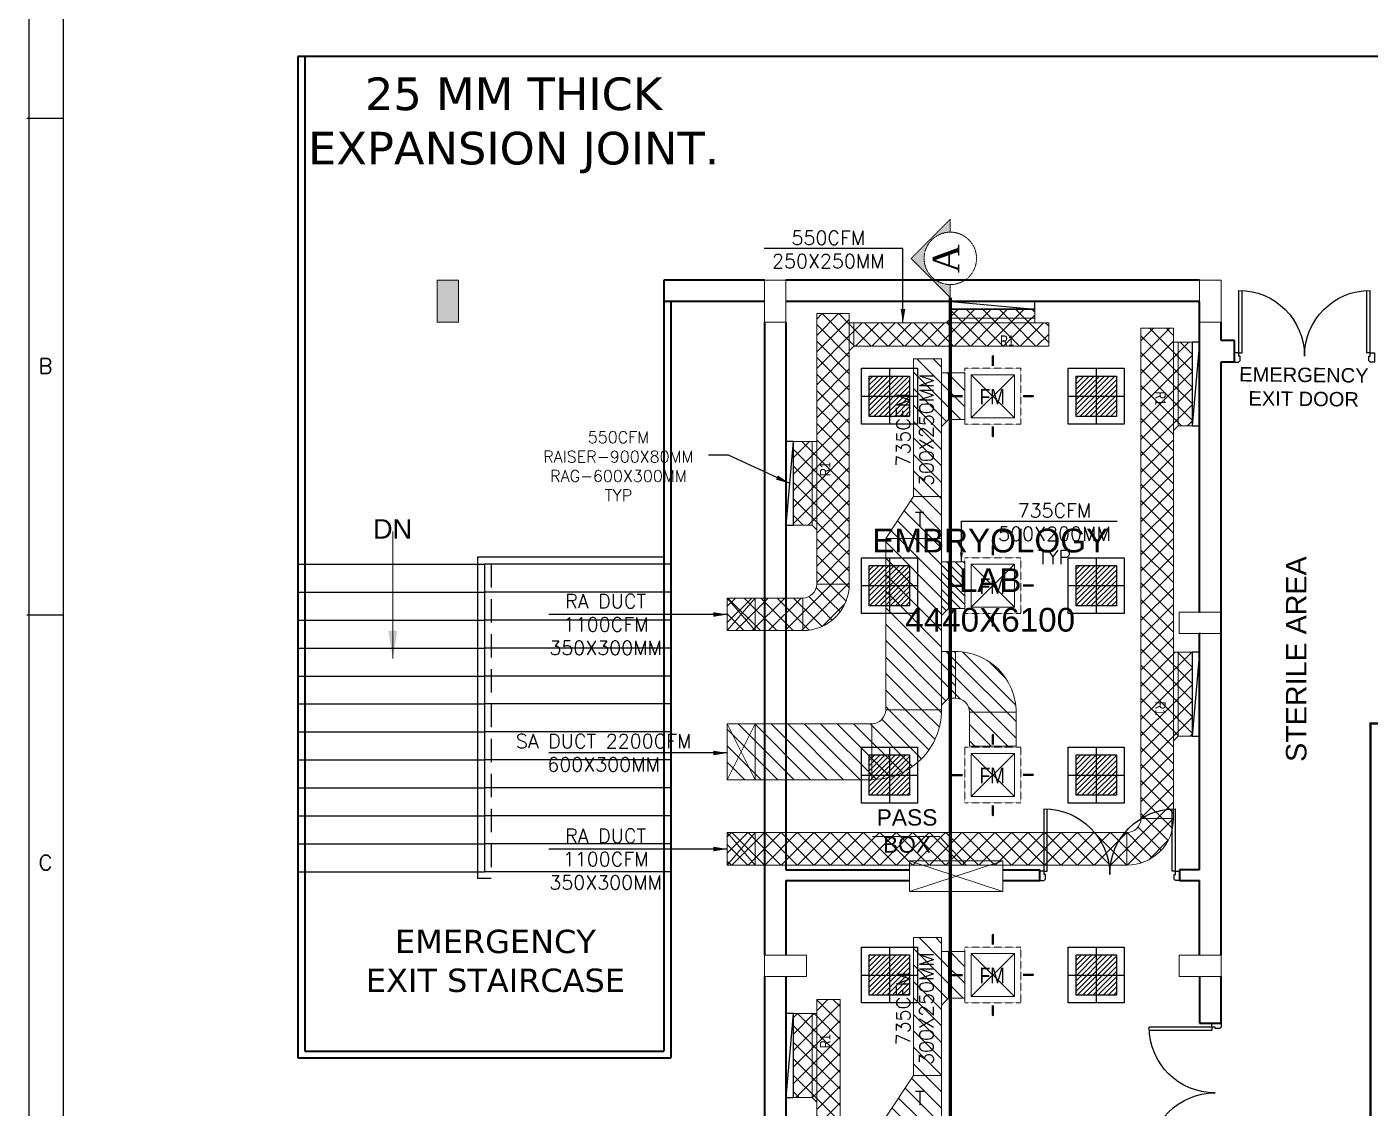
# Model space of a CAD drawing. Extents: x 2982526 to 3135339, y -1389320 to -1338265.
# Drawn here: x 2982526 to 2996943, y -1362638 to -1351031 of the extents above; entities that cross this region are included whole.
import ezdxf
from ezdxf.enums import TextEntityAlignment as Align

# ---------------------------------------------------------------- set-up
doc = ezdxf.new("R2010")
doc.units = 0
doc.header["$MEASUREMENT"] = 0
doc.linetypes.add('1', pattern=[0, 0, 0])
doc.linetypes.add('DASHED', pattern=[0.75, 0.5, -0.25])
doc.layers.get('0').update_dxf_attribs({"color": 6, "linetype": '1'})
for name, color, linetype, lineweight in [('Column', 162, 'Continuous', 13), ('MEP_HVAC_RA_DUCT', 1, 'Continuous', 9), ('MEP_HVAC_RA_RAISERS', 3, 'Continuous', 0), ('MEP_HVAC_VRF_COPPER_PIPE', 6, 'Continuous', 9), ('Supply Diffusers', 3, 'Continuous', 0), ('WALL', 7, '1', 35), ('WIN', 151, 'Continuous', 9)]:
    doc.layers.add(name, color=color, linetype=linetype, lineweight=lineweight)
for name, color, linetype in [('DOOR', 40, 'Continuous'), ('HS', 251, '1'), ('HVAC-TEXT', 4, 'Continuous'), ('HVAC_SECTION VIEW', 4, 'Continuous'), ('MEP_HVAC_SUPPLY_AIR_DUCT', 3, 'Continuous'), ('MEP_HVAC_SUPPLY_DIFFUSER', 5, 'Continuous'), ('MEP_HVAC_TEXT', 7, 'Continuous'), ('stairscas', 7, 'Continuous'), ('TEXT', 5, '1'), ('TITLE', 7, 'Continuous')]:
    doc.layers.add(name, color=color, linetype=linetype)
doc.layers.add('ELE-42W EMERGENCY DOWN LIGHT', color=7, linetype='Continuous', true_color=0x608ec6)
doc.styles.add('ARI', font='arial.ttf')
doc.styles.add('ARIAL', font='arial.ttf')
doc.styles.add('ARIEL', font='sanss___.ttf', dxfattribs={"width": 0.75})
doc.styles.add('MSK', font='g13f12w.shx')
doc.styles.add('ROMAN', font='arial.ttf', dxfattribs={"width": 0.8})
doc.styles.add('ROMANS', font='romans.shx')
doc.styles.add('TOOT-TEXT-2', font='romantic.ttf', dxfattribs={"height": 200})
doc.styles.add('VERDANA', font='verdana.ttf')
doc.dimstyles.new('MM', dxfattribs={"dimscale": 0, "dimtxt": 230, "dimasz": 60, "dimexe": 100, "dimexo": 0.0625, "dimgap": 25, "dimtad": 0, "dimdec": 0, "dimzin": 0, "dimdsep": 46, "dimtxsty": 'ROMANS', "dimblk": 'OBLIQUE', "dimcen": 0.09, "dimdle": 100, "dimclrd": 5, "dimclre": 5, "dimclrt": 6, "dimadec": 0, "dimazin": 0, "dimtfac": 1, "dimtdec": 0, "dimtofl": 0, "dimtmove": 1, "dimatfit": 3, "dimfxl": 1, "dimfrac": 2, "dimtolj": 1, "dimtzin": 0, "dimarcsym": 0})
doc.dimstyles.new('TEXT', dxfattribs={"dimscale": 0, "dimtxt": 500, "dimasz": 100, "dimexe": 75, "dimexo": 100, "dimgap": 50, "dimtad": 0, "dimdec": 0, "dimzin": 0, "dimdsep": 46, "dimtxsty": 'ARIAL', "dimblk": 'OBLIQUE', "dimcen": 0.09, "dimdle": 100, "dimclrd": 256, "dimclre": 256, "dimclrt": 6, "dimadec": 0, "dimazin": 0, "dimtfac": 1, "dimtdec": 0, "dimtofl": 0, "dimtmove": 2, "dimatfit": 3, "dimfxl": 1, "dimfrac": 2, "dimtolj": 1, "dimtzin": 0, "dimarcsym": 0})

# ---------------------------------------------------------------- blocks, each defined once
blk = doc.blocks.new('A$C1BA14061')
at = {"layer": 'TITLE', "color": 7}
blk.add_line((0, -140464), (0, 0), dxfattribs=at)
at = {"layer": 'TITLE'}
blk.add_line((1204, -139174), (1204, -1290), dxfattribs=at)
at = {"layer": 'TITLE', "color": 0}
for p, q in [((-86, -17558), (1204, -17558)), ((-86, -35116), (1204, -35116))]:
    blk.add_line(p, q, dxfattribs=at)
at = {"layer": 'TITLE', "color": 0, "style": 'ROMANS', "width": 1}
for s, p in [('B', (573, -26323)), ('C', (573, -43881))]:
    blk.add_text(s, height=535, dxfattribs=at).set_placement(p, align=Align.MIDDLE)
blk = doc.blocks.new('ddoor')
at = {"layer": 'DOOR', "lineweight": 25}
for p, q in [((50, 0), (-50, 0)), ((-50, 0), (-50, -45)), ((50, -45), (50, 0)), ((-50, -45), (-47, -45)), ((-35, -60), (-35, -57)), ((-35, -60), (15, -60)), ((15, -60), (15, -45)), ((15, -45), (50, -45)), ((50, -45), (720, -45)), ((50, -45), (50, -80)), ((50, -80), (720, -80)), ((-35, -1440), (-35, -1442)), ((-35, -1440), (15, -1440)), ((15, -1440), (15, -1455)), ((50, -1420), (720, -1420)), ((50, -1455), (50, -1420)), ((-50, -1500), (-50, -1455)), ((-50, -1455), (-47, -1455)), ((50, -1500), (-50, -1500)), ((50, -1500), (-50, -1500)), ((15, -1455), (50, -1455)), ((50, -1455), (720, -1455)), ((50, -1455), (50, -1500))]:
    blk.add_line(p, q, dxfattribs=at)
for centre, start, end in [((-35, -45), 180, 270), ((-35, -1455), 90, 180)]:
    blk.add_arc(centre, 12.5, start, end, dxfattribs=at)
at = {"layer": 'DOOR', "color": 146, "lineweight": 25, "true_color": 0x105689}
for centre, start, end in [((15, -45), 270, 0), ((15, -1455), 0, 90)]:
    blk.add_arc(centre, 705, start, end, dxfattribs=at)
blk = doc.blocks.new('_Oblique')
at = {"color": 0, "linetype": 'ByBlock', "lineweight": -2}
blk.add_line((-0.5, -0.5), (0.5, 0.5), dxfattribs=at)
blk = doc.blocks.new('54W EME')
at = {"layer": 'ELE-42W EMERGENCY DOWN LIGHT'}
h = blk.add_hatch(dxfattribs=at)
h.set_pattern_fill('ANSI31', color=8, scale=312.5, style=0)
h.paths.add_polyline_path([(-216, -216), (-216, 216), (216, 216), (216, -216)])
for p, q in [((0, 300), (0, -300)), ((-300, 0), (300, 0))]:
    blk.add_line(p, q, dxfattribs=at)
for points in [[(-300, -300), (-300, 300), (300, 300), (300, -300)], [(-216, -216), (-216, 216), (216, 216), (216, -216)]]:
    blk.add_lwpolyline(points, close=True, dxfattribs=at)
blk = doc.blocks.new('FM3')
at = {"layer": 'Supply Diffusers'}
for p, q in [((235, -235), (-235, 235)), ((-235, -235), (235, 235))]:
    blk.add_line(p, q, dxfattribs=at)
at = {"layer": 'Supply Diffusers', "color": 7}
for points in [[(1, 451, 0, 150, 0), (1, 391, 25, 25, 0), (1, 330, 25, 25, 0)], [(-451, -1, 0, 150, 0), (-391, -1, 25, 25, 0), (-330, -1, 25, 25, 0)], [(451, 1, 0, 150, 0), (390, 1, 25, 25, 0), (330, 1, 25, 25, 0)], [(1, -451, 0, 150, 0), (1, -390, 25, 25, 0), (1, -330, 25, 25, 0)]]:
    blk.add_lwpolyline(points, format="xyseb", dxfattribs=at)
at = {"layer": 'Supply Diffusers', "linetype": 'DASHED', "ltscale": 5}
blk.add_lwpolyline([(-305, -305), (305, -305), (305, 305), (-305, 305)], close=True, dxfattribs=at)
at = {"layer": 'Supply Diffusers'}
blk.add_lwpolyline([(-235, -235), (235, -235), (235, 235), (-235, 235)], close=True, dxfattribs=at)
at = {"layer": 'Supply Diffusers', "style": 'ROMAN', "width": 0.8}
blk.add_text('FM', height=170, dxfattribs=at).set_placement((-144, -90))
blk = doc.blocks.new('SA DIFFUSER 600X600MM')
at = {"layer": 'Supply Diffusers', "color": 1, "xscale": 0.9836065573758823, "yscale": 0.9836065573758823, "zscale": 0.9836065573758823}
blk.add_blockref('FM3', (1302830, -127949, 14385), dxfattribs=at)
blk = doc.blocks.new('RA_RAISER')
at = {"layer": 'MEP_HVAC_RA_RAISERS', "lineweight": 25}
blk.add_line((3561966, -606673), (3562866, -606753), dxfattribs=at)
blk.add_lwpolyline([(3562866, -606673), (3561966, -606673), (3561966, -606753), (3562866, -606753)], close=True, dxfattribs=at)
blk.add_lwpolyline([(3562416, -606784, 0, 66.4, 0), (3562416, -606862, 0, 0, 0), (3562416, -606988, 0, 0, 0), (3562516, -606988, 0, 0, 0), (3562241, -607053, 0, 0, 0), (3562393, -607053, 0, 0, 0), (3562393, -607148, 0, 0, 0)], format="xyseb", dxfattribs=at)
at = {"layer": 'MEP_HVAC_RA_RAISERS', "lineweight": 25, "insert": (3562494, -607037), "char_height": 112.5, "width": 174.15, "attachment_point": 1, "style": 'ARIEL'}
blk.add_mtext('R1', dxfattribs=at)
blk = doc.blocks.new('SECTION VIEW')
at = {"layer": 'HVAC_SECTION VIEW', "linetype": 'ByBlock', "lineweight": 0}
h = blk.add_hatch(color=7, dxfattribs=at)
h.dxf.hatch_style = 1
h.paths.add_polyline_path([(837241, 275842, -1), (838041, 275842), (838241, 275842), (837641, 276442), (837041, 275842), (837241, 275842, -1)])
at = {"layer": 'HVAC_SECTION VIEW', "color": 7, "linetype": 'ByBlock', "lineweight": 0}
blk.add_lwpolyline([(837241, 275842), (837041, 275842), (837641, 276442), (838241, 275842), (838041, 275842)], dxfattribs=at)
blk.add_circle((837641, 275842), 400, dxfattribs=at)
blk = doc.blocks.new('Q5YYYU')
at = {"layer": 'HS', "lineweight": 0}
blk.add_hatch(color=251, dxfattribs=at).paths.add_polyline_path([(-3515.1682, 21620), (-3515.1682, 21170), (-3285.1682, 21170), (-3285.1682, 21620)])
at = {"layer": 'Column'}
for points in [[(-3515.1682, 21620), (-3285.1682, 21620), (-3285.1682, 21170), (-3515.1682, 21170)], [(0, 21170), (230, 21170), (230, 21620), (0, 21620)], [(4669.9159, 21170), (4899.9159, 21170), (4899.9159, 21620), (4669.9159, 21620)], [(4899.9159, 18055), (4899.9159, 17825), (4449.9159, 17825), (4449.9159, 18055)], [(450, 14375), (450, 14145), (0, 14145), (0, 14375)], [(4899.9159, 14375), (4899.9159, 14145), (4449.9159, 14145), (4449.9159, 14375)]]:
    blk.add_lwpolyline(points, close=True, dxfattribs=at)
at = {"layer": 'stairscas', "color": 251, "linetype": 'Continuous'}
for p, q in [((-1082.5841, 18645), (-3082.5841, 18645)), ((-3082.5841, 18645), (-3082.5841, 15195)), ((-5007.5841, 18570), (-3007.5841, 18570)), ((-1082.5841, 18570), (-3007.5841, 18570)), ((-3007.5841, 18570), (-3007.5841, 15270)), ((-5007.5841, 18270), (-3007.5841, 18270)), ((-5007.5841, 17970), (-3007.5841, 17970)), ((-5007.5841, 17670), (-3007.5841, 17670)), ((-5007.5841, 17370), (-3007.5841, 17370)), ((-5007.5841, 17070), (-3007.5841, 17070)), ((-5007.5841, 16770), (-3007.5841, 16770)), ((-5007.5841, 16470), (-3007.5841, 16470)), ((-5007.5841, 16170), (-3007.5841, 16170)), ((-5007.5841, 15870), (-3007.5841, 15870)), ((-5007.5841, 15570), (-3007.5841, 15570)), ((-5007.5841, 15270), (-3007.5841, 15270))]:
    blk.add_line(p, q, dxfattribs=at)
at = {"layer": 'stairscas', "color": 251, "ltscale": 500}
for p, q in [((-1007.5841, 18570), (-3007.5841, 18570)), ((-1007.5841, 18270), (-3007.5841, 18270)), ((-1007.5841, 17970), (-3007.5841, 17970)), ((-1007.5841, 17670), (-3007.5841, 17670)), ((-1007.5841, 17370), (-3007.5841, 17370)), ((-1007.5841, 17070), (-3007.5841, 17070)), ((-1007.5841, 16770), (-3007.5841, 16770)), ((-1007.5841, 16470), (-3007.5841, 16470)), ((-1007.5841, 16170), (-3007.5841, 16170)), ((-1007.5841, 15870), (-3007.5841, 15870)), ((-1007.5841, 15570), (-3007.5841, 15570)), ((-1007.5841, 15270), (-3007.5841, 15270))]:
    blk.add_line(p, q, dxfattribs=at)
at = {"layer": 'stairscas', "color": 251, "linetype": 'DASHED', "ltscale": 500}
for p, q in [((-3007.5841, 18570), (-3007.5841, 15270)), ((-2932.5841, 18570), (-2932.5841, 15195)), ((-2932.5841, 15195), (-3082.5841, 15195)), ((-3007.5841, 15270), (-3007.5841, 15270)), ((-3007.5841, 15270), (-3007.5841, 15270))]:
    blk.add_line(p, q, dxfattribs=at)
at = {"layer": 'WALL', "color": 8}
for p, q in [((41149.8318, 24020), (-5007.5841, 24020)), ((-4932.5841, 21620), (-4932.5841, 21390)), ((-1082.5841, 21620), (-1082.5841, 21390)), ((0, 21620), (-1082.5841, 21620)), ((-1082.5841, 21620), (-1082.5841, 21390)), ((4669.9159, 21620), (230, 21620)), ((0, 21390), (-1082.5841, 21390)), ((4554.9159, 21390), (230, 21390)), ((4669.9159, 21390), (4554.9159, 21390)), ((4669.9159, 19775), (4669.9159, 21390)), ((0, 21170), (0, 14375)), ((230, 21170), (230, 19890)), ((4899.9159, 20970), (4899.9159, 21170)), ((5045.304, 20970), (4899.9159, 20970)), ((5045.304, 20740), (5045.304, 20970)), ((4899.9159, 15355.5238), (4899.9159, 20742.9833)), ((5045.304, 20740), (4899.9159, 20740)), ((230, 19890), (230, 15290)), ((4669.9159, 18055), (4669.9159, 19775)), ((4674.9159, 18055), (4669.9159, 18055)), ((4669.9159, 15440), (4669.9159, 17825)), ((4674.9159, 17825), (4669.9159, 17825)), ((4669.9159, 15290), (4669.9159, 15440)), ((4899.9159, 14375), (4899.9159, 15440)), ((230, 15290), (1557.4163, 15290)), ((230, 15290), (1557.4163, 15290)), ((2557.4163, 15290), (2954.9159, 15290)), ((2557.4163, 15290), (2954.9159, 15290)), ((2954.9159, 15175), (2954.9159, 15290)), ((3706.6912, 15290), (3703.1406, 15290)), ((4454.9159, 15290), (4454.9159, 15175)), ((4669.9159, 15290), (4454.9159, 15290)), ((4669.9159, 15290), (4454.9159, 15290)), ((230, 15175), (1557.4163, 15175)), ((230, 15175), (230, 14975)), ((230, 15175), (1557.4163, 15175)), ((2557.4163, 15175), (2954.9159, 15175)), ((2557.4163, 15175), (2954.9159, 15175)), ((4454.9159, 15175), (4669.9159, 15175)), ((4454.9159, 15175), (4669.9159, 15175)), ((4669.9159, 14975), (4669.9159, 15175)), ((230, 14975), (230, 14375)), ((4669.9159, 14375), (4669.9159, 14975)), ((0, 14145), (0, 10925)), ((230, 14145), (230, 10925)), ((4669.9159, 14145), (4669.9159, 13645)), ((4899.9159, 13645), (4899.9159, 14145)), ((4669.9159, 13645), (4899.9159, 13645))]:
    blk.add_line(p, q, dxfattribs=at)
at = {"layer": 'WALL', "color": 8, "linetype": 'Continuous'}
for p, q in [((-5007.5841, 24020), (-5007.5841, 13270)), ((-4932.5841, 24020), (-4932.5841, 13345)), ((-1082.5841, 21390), (-1082.5841, 13345, 0)), ((-1082.5841, 21390), (-1082.5841, 13345, 0)), ((-1007.5841, 21390), (-1007.5841, 13270, 0)), ((-1007.5841, 21390), (-1007.5841, 13270, 0)), ((-5007.5841, 13270), (-1007.5841, 13270)), ((-4932.5841, 13345), (-1082.5841, 13345))]:
    blk.add_line(p, q, dxfattribs=at)
at = {"layer": 'WIN', "color": 8, "linetype": 'Continuous'}
for p, q in [((1557.4163, 15386.4463), (2557.4163, 15056.4463)), ((1557.4163, 15056.4463), (2557.4163, 15386.4463)), ((1557.4163, 15386.4463), (2557.4163, 15056.4463)), ((1557.4163, 15056.4463), (2557.4163, 15386.4463))]:
    blk.add_line(p, q, dxfattribs=at)
at = {"layer": 'WIN', "linetype": 'Continuous'}
blk.add_lwpolyline([(1557.4163, 15386.4463), (1557.4163, 15056.4463), (2557.4163, 15056.4463), (2557.4163, 15386.4463)], close=True, dxfattribs=at)
blk.add_lwpolyline([(1557.4163, 15386.4463), (1557.4163, 15056.4463), (2557.4163, 15056.4463), (2557.4163, 15386.4463)], close=True, dxfattribs=at)
at = {"layer": 'WALL', "xscale": -1, "rotation": 270}
for p in [(6545.304, 20790), (4454.9159, 15225)]:
    blk.add_blockref('ddoor', p, dxfattribs=at)
at = {"layer": 'WALL', "xscale": -1}
blk.add_blockref('ddoor', (4849.9159, 13645), dxfattribs=at)
at = {"layer": 'stairscas', "color": 251, "linetype": 'Continuous', "style": 'ARI'}
blk.add_text('DN', height=208.08, dxfattribs=at).set_placement((-3992.225, 18845.0584), align=Align.CENTER)
at = {"layer": 'TEXT', "color": 8, "lineweight": 5, "insert": (-2693.9814, 22765.6003), "char_height": 350, "width": 5877.751546, "attachment_point": 8, "style": 'MSK'}
blk.add_mtext('{\\fVerdana|b0|i0|c0|p34;25 MM THICK EXPANSION JOINT.}', dxfattribs=at)
at = {"layer": 'TEXT', "color": 8}
for s, insert, char_height, width, attachment_point, style in [('EMBRYOLOGY\\PLAB\\P4440X6100', (2421.8166, 18397.4106), 255, 4308.959529, 5, 'ARIAL'), ('{\\fVerdana|b0|i0|c0|p34;EMERGENCY\\PEXIT STAIRCASE}', (-2888.6326, 13974.7057), 250, 3566.071851, 8, 'MSK')]:
    blk.add_mtext(s, dxfattribs=dict(at, insert=insert, char_height=char_height, width=width, attachment_point=attachment_point, style=style))
at = {"layer": 'TEXT', "color": 8, "linetype": 'Continuous', "insert": (1529.2752, 15705.2525, -101230.7692), "char_height": 175, "width": 1149.249659, "attachment_point": 5, "style": 'ARIAL'}
blk.add_mtext('PASS BOX', dxfattribs=at)
blk.add_mtext('PASS BOX', dxfattribs=at)
at = {"layer": 'WALL', "color": 8, "linetype": 'Continuous', "attachment_point": 5, "style": 'ARIAL'}
for s, insert, char_height, width, rotation in [(' EMERGENCY\\P EXIT DOOR', (5757.6686, 20473.4074), 154.28952, 1944.7887, 359.43793), ('\\pxt17; STERILE AREA', (5707.9336, 17509.0899), 220.4136, 2733.297639, 90)]:
    blk.add_mtext(s, dxfattribs=dict(at, insert=insert, char_height=char_height, width=width, rotation=rotation))
at = {"layer": 'stairscas', "color": 251, "linetype": 'Continuous'}
blk.add_leader([(-3989.5693, 17556.6853), (-3989.5693, 18922.1926)], dimstyle='MM', override={"dimscale": 1, "dimasz": 300, "dimclrd": 256}, dxfattribs=at)
at = {"layer": 'WIN', "color": 8, "linetype": 'Continuous'}
blk.add_leader([(2166.277, 15336.53, -101230.7692), (1877.7453, 15648.009, -101230.7692), (1159.9781, 15648.009, -101230.7692)], dimstyle='TEXT', override={"dimscale": 1, "dimtxt": 200, "dimasz": 50, "dimfxl": 0.18}, dxfattribs=at)
blk.add_leader([(2166.277, 15336.53, -101230.7692), (1877.7453, 15648.009, -101230.7692), (1159.9781, 15648.009, -101230.7692)], dimstyle='TEXT', override={"dimscale": 1, "dimtxt": 200, "dimasz": 50, "dimfxl": 0.18}, dxfattribs=at)

msp = doc.modelspace()

# ---------------------------------------------------------------- hatches: boundary and pattern name
at = {"layer": 'MEP_HVAC_RA_DUCT', "lineweight": 0}
h = msp.add_hatch(dxfattribs=at)
h.set_pattern_fill('ANSI37', color=8, scale=1000, angle=90)
h.paths.add_polyline_path([(2990043.3, -1357162.2), (2990853.3, -1357162.2), (2990853.3, -1357512.2), (2990043.3, -1357512.2)])
edge = h.paths.add_edge_path()
edge.add_line((2990853.3, -1357512.2), (2990853.3, -1357162.2))
edge.add_arc((2990853.4, -1357012.2), 150, 269.99303, 360.00206)
edge.add_line((2991003.3, -1357012.2), (2991353.3, -1357012.2))
edge.add_arc((2990853.4, -1357012.2), 500, -90.00149, 0.00062, ccw=False)
h.paths.add_polyline_path([(2991003.3, -1354109.8), (2991353.3, -1354109.8), (2991353.3, -1357012.2), (2991003.3, -1357012.2)])
h = msp.add_hatch(dxfattribs=at)
h.set_pattern_fill('ANSI37', color=8, scale=1000, angle=90)
h.paths.add_polyline_path([(2993343.3, -1354159.8), (2992443.3, -1354159.8), (2992443.3, -1354059.8), (2993343.3, -1354059.8)])
h.paths.add_polyline_path([(2992393.3, -1354209.8), (2992443.3, -1354159.8), (2993343.3, -1354159.8), (2993343.3, -1354209.8)])
h = msp.add_hatch(dxfattribs=at)
h.set_pattern_fill('ANSI37', color=8, scale=1000, angle=90)
h.paths.add_polyline_path([(2991353.3, -1354509.8), (2991403.3, -1354459.8), (2991403.3, -1354209.8), (2991353.3, -1354209.8)])
h.paths.add_polyline_path([(2991403.3, -1354209.8), (2993493.3, -1354209.8), (2993493.3, -1354459.8), (2991403.3, -1354459.8)])
h = msp.add_hatch(dxfattribs=at)
h.set_pattern_fill('ANSI37', color=8, scale=1000, angle=90)
h.paths.add_polyline_path([(2990043.3, -1359679.8), (2994333.3, -1359679.8), (2994333.3, -1360029.8), (2990043.3, -1360029.8)])
edge = h.paths.add_edge_path()
edge.add_line((2994333.3, -1360029.8), (2994333.3, -1359679.8))
edge.add_arc((2994333.3, -1359529.8), 150, 270, 360)
edge.add_line((2994483.3, -1359529.8), (2994833.3, -1359529.8))
edge.add_arc((2994333.3, -1359529.8), 500, -90.00149, 0.00062, ccw=False)
h.paths.add_polyline_path([(2994483.3, -1354265.2), (2994833.3, -1354265.2), (2994833.3, -1359529.8), (2994483.3, -1359529.8)])
h = msp.add_hatch(dxfattribs=at)
h.set_pattern_fill('ANSI37', color=8, scale=1000, angle=90)
h.paths.add_polyline_path([(2994833.3, -1354415.2), (2994883.3, -1354415.2), (2994883.3, -1355315.2), (2994833.3, -1355365.2)])
h.paths.add_polyline_path([(2994883.3, -1354415.2), (2995033.3, -1354415.2), (2995033.3, -1355315.2), (2994883.3, -1355315.2)])
h = msp.add_hatch(dxfattribs=at)
h.set_pattern_fill('ANSI37', color=8, scale=1000, angle=90)
h.paths.add_polyline_path([(2990953.3, -1355481.8), (2990753.3, -1355481.8), (2990753.3, -1356381.8), (2990953.3, -1356381.8)])
h.paths.add_polyline_path([(2990953.3, -1356381.8), (2990953.3, -1355481.8), (2991003.3, -1355481.8), (2991003.3, -1356431.8)])
h = msp.add_hatch(dxfattribs=at)
h.set_pattern_fill('ANSI37', color=8, scale=1000, angle=90)
h.paths.add_polyline_path([(2994883.3, -1357744.8), (2995033.3, -1357744.8), (2995033.3, -1358644.8), (2994883.3, -1358644.8)])
h.paths.add_polyline_path([(2994833.3, -1358694.8), (2994883.3, -1358644.8), (2994883.3, -1357744.8), (2994833.3, -1357744.8)])
h = msp.add_hatch(dxfattribs=at)
h.set_pattern_fill('ANSI37', color=8, scale=1000, angle=90)
h.paths.add_polyline_path([(2990043.3, -1363083.1), (2990853.3, -1363083.1), (2990853.3, -1363333.1), (2990043.3, -1363333.1)])
edge = h.paths.add_edge_path()
edge.add_line((2990853.3, -1363083.1), (2990853.3, -1363333.1))
edge.add_arc((2990853.3, -1362933.1), 400, 270, 360)
edge.add_line((2991253.3, -1362933.1), (2991003.3, -1362933.1))
edge.add_arc((2990853.3, -1362933.1), 150, 270, 360, ccw=False)
h.paths.add_polyline_path([(2991003.3, -1362933.1), (2991253.3, -1362933.1), (2991253.3, -1361473.1), (2991003.3, -1361473.1)])
h = msp.add_hatch(dxfattribs=at)
h.set_pattern_fill('ANSI37', color=8, scale=1000, angle=90)
h.paths.add_polyline_path([(2990953.3, -1361623.1), (2990753.3, -1361623.1), (2990753.3, -1362523.1), (2990953.3, -1362523.1)])
h.paths.add_polyline_path([(2990953.3, -1362523.1), (2991003.3, -1362573.1), (2991003.3, -1361623.1), (2990953.3, -1361623.1)])
at = {"layer": 'MEP_HVAC_SUPPLY_AIR_DUCT', "lineweight": 0}
h = msp.add_hatch(dxfattribs=at)
h.set_pattern_fill('ANSI31', color=8, scale=1000, angle=90)
h.paths.add_polyline_path([(2992343.4, -1358362.2), (2991743.4, -1358362.2), (2991743.4, -1356523.7), (2992343.4, -1356523.7)])
h.paths.add_polyline_path([(2991743.4, -1356523.7), (2992043.4, -1356073.7), (2992343.4, -1356073.7), (2992343.4, -1356523.7)])
h.paths.add_polyline_path([(2992343.4, -1356073.7), (2992043.4, -1356073.7), (2992043.4, -1354595.4), (2992343.4, -1354595.4)])
h = msp.add_hatch(dxfattribs=at)
h.set_pattern_fill('ANSI31', color=8, scale=1000, angle=90)
h.paths.add_polyline_path([(2992418.4, -1354745.4), (2992418.4, -1355245.4), (2992343.4, -1355320.4), (2992343.4, -1354745.4)])
h.paths.add_polyline_path([(2992418.4, -1355245.4), (2992593.3, -1355245.4), (2992593.3, -1354745.4), (2992418.4, -1354745.4)])
h = msp.add_hatch(dxfattribs=at)
h.set_pattern_fill('ANSI31', color=8, scale=500, angle=90)
h.paths.add_polyline_path([(2992418.4, -1356773.7), (2992418.4, -1357273.7), (2992343.4, -1357348.7), (2992343.4, -1356773.7)])
h.paths.add_polyline_path([(2992418.4, -1357273.7), (2992593.3, -1357273.7), (2992593.3, -1356773.7), (2992418.4, -1356773.7)])
h = msp.add_hatch(dxfattribs=at)
h.set_pattern_fill('ANSI31', color=8, scale=1000, angle=90)
edge = h.paths.add_edge_path()
edge.add_line((2992493.3, -1358237.2), (2992493.3, -1357737.2))
edge.add_arc((2992493.3, -1358387.2), 650, 0, 90, ccw=False)
edge.add_line((2993143.3, -1358387.2), (2992643.3, -1358387.2))
edge.add_arc((2992493.3, -1358387.2), 150, 0, 90)
h.paths.add_polyline_path([(2992643.3, -1358387.2), (2993143.3, -1358387.2), (2993143.3, -1358753), (2992643.3, -1358753)])
h.paths.add_polyline_path([(2992418.4, -1357737.2), (2992418.4, -1358237.2), (2992343.4, -1358312.2), (2992343.4, -1357737.2)])
h = msp.add_hatch(dxfattribs=at)
h.set_pattern_fill('ANSI31', color=8, scale=500, angle=90)
h.paths.add_polyline_path([(2992418.4, -1357737.2), (2992493.3, -1357737.2), (2992493.3, -1358237.2), (2992418.4, -1358237.2)])
h = msp.add_hatch(dxfattribs=at)
h.set_pattern_fill('ANSI31', color=8, scale=1000, angle=90)
h.paths.add_polyline_path([(2990043.3, -1358512.2), (2991593.4, -1358512.2), (2991593.4, -1359112.2), (2990043.3, -1359112.2)])
edge = h.paths.add_edge_path()
edge.add_line((2991743.4, -1358362.2), (2992343.4, -1358362.2))
edge.add_arc((2991593.4, -1358362.2), 750, -90, 0, ccw=False)
edge.add_line((2991593.4, -1359112.2), (2991593.4, -1358512.2))
edge.add_arc((2991593.4, -1358362.2), 150, 270, 360)
h = msp.add_hatch(dxfattribs=at)
h.set_pattern_fill('ANSI31', color=8, scale=1000, angle=90)
h.paths.add_polyline_path([(2992343.4, -1362286.3), (2992043.4, -1362286.3), (2992043.4, -1360808), (2992343.4, -1360808)])
h.paths.add_polyline_path([(2991743.4, -1362736.3), (2992043.4, -1362286.3), (2992343.4, -1362286.3), (2992343.4, -1362736.3)])
h = msp.add_hatch(dxfattribs=at)
h.set_pattern_fill('ANSI31', color=8, scale=1000, angle=90)
h.paths.add_polyline_path([(2992418.4, -1360958), (2992418.4, -1361458), (2992343.4, -1361533), (2992343.4, -1360958)])
h.paths.add_polyline_path([(2992418.4, -1361458), (2992593.3, -1361458), (2992593.3, -1360958), (2992418.4, -1360958)])

# ---------------------------------------------------------------- linework, layer by layer
at = {"layer": 'HVAC_SECTION VIEW', "color": 7, "lineweight": 0, "const_width": 35, "elevation": -441155.1}
msp.add_lwpolyline([(2992437.2, -1366444.6), (2992437.2, -1353938.4)], dxfattribs=at)
at = {"layer": 'MEP_HVAC_RA_DUCT', "lineweight": 0}
for points in [[(2990043.3, -1357162.2), (2990853.3, -1357162.2, 0.4142136), (2991003.3, -1357012.2), (2991003.3, -1354109.8)], [(2990043.3, -1357512.2), (2990853.3, -1357512.2, 0.4142136), (2991353.3, -1357012.2), (2991353.3, -1354109.8)], [(2990043.3, -1359679.8), (2994333.3, -1359679.8, 0.4142136), (2994483.3, -1359529.8), (2994483.3, -1354265.2)], [(2990043.3, -1360029.8), (2994333.3, -1360029.8, 0.4142136), (2994833.3, -1359529.8), (2994833.3, -1354265.2)], [(2990293.3, -1363083.1), (2990853.3, -1363083.1, 0.4142136), (2991003.3, -1362933.1), (2991003.3, -1361473.1)], [(2990293.3, -1363333.1), (2990853.3, -1363333.1, 0.4142136), (2991253.3, -1362933.1), (2991253.3, -1361473.1)]]:
    msp.add_lwpolyline(points, format="xyb", dxfattribs=at)
for points in [[(2991003.3, -1354109.8), (2991353.3, -1354109.8)], [(2992443.3, -1354059.8), (2992443.3, -1354159.8)], [(2993343.3, -1354059.8), (2993343.3, -1354209.8)], [(2993493.3, -1354209.8), (2991353.3, -1354209.8)], [(2991353.3, -1354209.8), (2991403.3, -1354209.8), (2991403.3, -1354459.8), (2991353.3, -1354509.8)], [(2993343.3, -1354209.8), (2993343.3, -1354159.8), (2992443.3, -1354159.8), (2992393.3, -1354209.8)], [(2993493.3, -1354209.8), (2993493.3, -1354459.8)], [(2994483.3, -1354265.2), (2994833.3, -1354265.2)], [(2994833.3, -1354265.2), (2994833.3, -1359529.8)], [(2993493.3, -1354459.8), (2991403.3, -1354459.8)], [(2995033.3, -1354415.2), (2994833.3, -1354415.2)], [(2995033.3, -1355315.2), (2994883.3, -1355315.2)], [(2990753.3, -1355481.8), (2991003.3, -1355481.8)], [(2991003.3, -1355481.8), (2990953.3, -1355481.8), (2990953.3, -1356381.8), (2991003.3, -1356431.8)], [(2990753.3, -1356381.8), (2990953.3, -1356381.8)], [(2991003.3, -1357012.2), (2991353.3, -1357012.2)], [(2995033.3, -1357744.8), (2994833.3, -1357744.8)], [(2995033.3, -1358644.8), (2994883.3, -1358644.8)], [(2994483.3, -1359529.8), (2994833.3, -1359529.8)], [(2991003.3, -1361473.1), (2991253.3, -1361473.1)], [(2990753.3, -1361623.1), (2991003.3, -1361623.1)], [(2991003.3, -1361623.1), (2990953.3, -1361623.1), (2990953.3, -1362523.1), (2991003.3, -1362573.1)], [(2990753.3, -1362523.1), (2990953.3, -1362523.1)]]:
    msp.add_lwpolyline(points, dxfattribs=at)
for points in [[(2991003.3, -1354109.8), (2991353.3, -1354109.8), (2991353.3, -1357012.2), (2991003.3, -1357012.2)], [(2993343.3, -1354159.8), (2992443.3, -1354159.8), (2992443.3, -1354059.8), (2993343.3, -1354059.8)], [(2991353.3, -1354509.8), (2991403.3, -1354459.8), (2991403.3, -1354209.8), (2991353.3, -1354209.8)], [(2991403.3, -1354209.8), (2993493.3, -1354209.8), (2993493.3, -1354459.8), (2991403.3, -1354459.8)], [(2992393.3, -1354209.8), (2992443.3, -1354159.8), (2993343.3, -1354159.8), (2993343.3, -1354209.8)], [(2994483.3, -1354265.2), (2994833.3, -1354265.2), (2994833.3, -1359529.8), (2994483.3, -1359529.8)], [(2994883.3, -1354415.2), (2994833.3, -1354415.2), (2994833.3, -1355365.2), (2994883.3, -1355315.2)], [(2994833.3, -1354415.2), (2994883.3, -1354415.2), (2994883.3, -1355315.2), (2994833.3, -1355365.2)], [(2994883.3, -1354415.2), (2995033.3, -1354415.2), (2995033.3, -1355315.2), (2994883.3, -1355315.2)], [(2990953.3, -1355481.8), (2990753.3, -1355481.8), (2990753.3, -1356381.8), (2990953.3, -1356381.8)], [(2990953.3, -1356381.8), (2990953.3, -1355481.8), (2991003.3, -1355481.8), (2991003.3, -1356431.8)], [(2990043.3, -1357162.2), (2990853.3, -1357162.2), (2990853.3, -1357512.2), (2990043.3, -1357512.2)], [(2994883.3, -1357744.8), (2994833.3, -1357744.8), (2994833.3, -1358694.8), (2994883.3, -1358644.8)], [(2994833.3, -1358694.8), (2994883.3, -1358644.8), (2994883.3, -1357744.8), (2994833.3, -1357744.8)], [(2994883.3, -1357744.8), (2995033.3, -1357744.8), (2995033.3, -1358644.8), (2994883.3, -1358644.8)], [(2990043.3, -1359679.8), (2994333.3, -1359679.8), (2994333.3, -1360029.8), (2990043.3, -1360029.8)], [(2991003.3, -1362933.1), (2991253.3, -1362933.1), (2991253.3, -1361473.1), (2991003.3, -1361473.1)], [(2990953.3, -1361623.1), (2990753.3, -1361623.1), (2990753.3, -1362523.1), (2990953.3, -1362523.1)], [(2990953.3, -1362523.1), (2991003.3, -1362573.1), (2991003.3, -1361623.1), (2990953.3, -1361623.1)]]:
    msp.add_lwpolyline(points, close=True, dxfattribs=at)
for points in [[(2990853.3, -1357512.2), (2990853.3, -1357162.2, 0.4142597), (2991003.3, -1357012.2), (2991353.3, -1357012.2, -0.4142243), (2990853.3, -1357512.2)], [(2994333.3, -1360029.8), (2994333.3, -1359679.8, 0.4142136), (2994483.3, -1359529.8), (2994833.3, -1359529.8, -0.4142243), (2994333.3, -1360029.8)]]:
    msp.add_lwpolyline(points, format="xyb", close=True, dxfattribs=at)
at = {"layer": 'MEP_HVAC_RA_DUCT', "color": 1, "lineweight": 0}
for points in [[(2990343.3, -1357512.2), (2990343.3, -1357162.2), (2990043.3, -1357162.2), (2990043.3, -1357512.2)], [(2990343.3, -1357512.2), (2990343.3, -1357162.2), (2990043.3, -1357162.2), (2990043.3, -1357512.2)], [(2990853.3, -1357512.2), (2990853.3, -1357162.2), (2990343.3, -1357162.2), (2990343.3, -1357512.2)], [(2990343.3, -1360029.8), (2990343.3, -1359679.8), (2990043.3, -1359679.8), (2990043.3, -1360029.8)], [(2990343.3, -1360029.8), (2990343.3, -1359679.8), (2990043.3, -1359679.8), (2990043.3, -1360029.8)], [(2994333.3, -1360029.8), (2994333.3, -1359679.8), (2990343.3, -1359679.8), (2990343.3, -1360029.8)]]:
    msp.add_lwpolyline(points, close=True, dxfattribs=at)
for points in [[(2990043.3, -1357512.2), (2990343.3, -1357162.2)], [(2990043.3, -1357162.2), (2990343.3, -1357512.2)], [(2990043.3, -1357512.2), (2990343.3, -1357162.2)], [(2990043.3, -1357162.2), (2990343.3, -1357512.2)], [(2990043.3, -1360029.8), (2990343.3, -1359679.8)], [(2990043.3, -1359679.8), (2990343.3, -1360029.8)], [(2990043.3, -1360029.8), (2990343.3, -1359679.8)], [(2990043.3, -1359679.8), (2990343.3, -1360029.8)]]:
    msp.add_lwpolyline(points, dxfattribs=at)
at = {"layer": 'MEP_HVAC_SUPPLY_AIR_DUCT', "lineweight": 0}
for points in [[(2992043.4, -1356073.7), (2992043.4, -1354595.4)], [(2992043.4, -1354595.4), (2992343.4, -1354595.4)], [(2992343.4, -1356073.7), (2992343.4, -1354595.4)], [(2992593.3, -1354745.4), (2992343.4, -1354745.4)], [(2992343.4, -1354745.4), (2992418.4, -1354745.4), (2992418.4, -1355245.4), (2992343.4, -1355320.4)], [(2992593.3, -1355245.4), (2992418.4, -1355245.4)], [(2992343.4, -1356073.7), (2992043.4, -1356073.7)], [(2992343.4, -1356523.7), (2991743.4, -1356523.7)], [(2992593.3, -1356773.7), (2992343.4, -1356773.7)], [(2992343.4, -1356773.7), (2992418.4, -1356773.7), (2992418.4, -1357273.7), (2992343.4, -1357348.7)], [(2992593.3, -1357273.7), (2992418.4, -1357273.7)], [(2992343.4, -1357737.2), (2992418.4, -1357737.2), (2992418.4, -1358237.2), (2992343.4, -1358312.2)], [(2992493.3, -1357737.2), (2992493.3, -1358237.2)], [(2991743.4, -1358362.2), (2992343.4, -1358362.2)], [(2990043.3, -1358512.2), (2990343.3, -1359112.2)], [(2990343.3, -1358512.2), (2990043.3, -1359112.2)], [(2992643.3, -1358753), (2993143.3, -1358753)], [(2992043.4, -1362286.3), (2992043.4, -1360808)], [(2992043.4, -1360808), (2992343.4, -1360808)], [(2992343.4, -1362286.3), (2992343.4, -1360808)], [(2992593.3, -1360958), (2992343.4, -1360958)], [(2992343.4, -1360958), (2992418.4, -1360958), (2992418.4, -1361458), (2992343.4, -1361533)], [(2992593.3, -1361458), (2992418.4, -1361458)], [(2992343.4, -1362286.3), (2992043.4, -1362286.3)]]:
    msp.add_lwpolyline(points, dxfattribs=at)
for points in [[(2992343.4, -1356073.7), (2992043.4, -1356073.7), (2992043.4, -1354595.4), (2992343.4, -1354595.4)], [(2992418.4, -1354745.4), (2992418.4, -1355245.4), (2992343.4, -1355320.4), (2992343.4, -1354745.4)], [(2992418.4, -1355245.4), (2992593.3, -1355245.4), (2992593.3, -1354745.4), (2992418.4, -1354745.4)], [(2991743.4, -1356523.7), (2992043.4, -1356073.7), (2992343.4, -1356073.7), (2992343.4, -1356523.7)], [(2992343.4, -1358362.2), (2991743.4, -1358362.2), (2991743.4, -1356523.7), (2992343.4, -1356523.7)], [(2992418.4, -1356773.7), (2992418.4, -1357273.7), (2992343.4, -1357348.7), (2992343.4, -1356773.7)], [(2992418.4, -1357273.7), (2992593.3, -1357273.7), (2992593.3, -1356773.7), (2992418.4, -1356773.7)], [(2992418.4, -1357737.2), (2992418.4, -1358237.2), (2992343.4, -1358312.2), (2992343.4, -1357737.2)], [(2992418.4, -1357737.2), (2992493.3, -1357737.2), (2992493.3, -1358237.2), (2992418.4, -1358237.2)], [(2992643.3, -1358387.2), (2993143.3, -1358387.2), (2993143.3, -1358753), (2992643.3, -1358753)], [(2990043.3, -1359112.2), (2990343.3, -1359112.2), (2990343.3, -1358512.2), (2990043.3, -1358512.2)], [(2990043.3, -1358512.2), (2991593.4, -1358512.2), (2991593.4, -1359112.2), (2990043.3, -1359112.2)], [(2992343.4, -1362286.3), (2992043.4, -1362286.3), (2992043.4, -1360808), (2992343.4, -1360808)], [(2992418.4, -1360958), (2992418.4, -1361458), (2992343.4, -1361533), (2992343.4, -1360958)], [(2992418.4, -1361458), (2992593.3, -1361458), (2992593.3, -1360958), (2992418.4, -1360958)], [(2991743.4, -1362736.3), (2992043.4, -1362286.3), (2992343.4, -1362286.3), (2992343.4, -1362736.3)]]:
    msp.add_lwpolyline(points, close=True, dxfattribs=at)
for points in [[(2990043.3, -1358512.2), (2991593.4, -1358512.2, 0.4142136), (2991743.4, -1358362.2), (2991743.4, -1356523.7)], [(2990043.3, -1359112.2), (2991593.4, -1359112.2, 0.4142136), (2992343.4, -1358362.2), (2992343.4, -1356523.7)], [(2993143.3, -1358753), (2993143.3, -1358387.2, 0.4142136), (2992493.3, -1357737.2), (2992418.4, -1357737.2)], [(2992643.3, -1358753), (2992643.3, -1358387.2, 0.4142136), (2992493.3, -1358237.2), (2992418.4, -1358237.2)]]:
    msp.add_lwpolyline(points, format="xyb", dxfattribs=at)
for points in [[(2992493.3, -1358237.2), (2992493.3, -1357737.2, -0.4142136), (2993143.3, -1358387.2), (2992643.3, -1358387.2, 0.4142136), (2992493.3, -1358237.2)], [(2991743.4, -1358362.2), (2992343.4, -1358362.2, -0.4142136), (2991593.4, -1359112.2), (2991593.4, -1358512.2, 0.4142136), (2991743.4, -1358362.2)]]:
    msp.add_lwpolyline(points, format="xyb", close=True, dxfattribs=at)
at = {"layer": 'MEP_HVAC_VRF_COPPER_PIPE', "lineweight": 0, "const_width": 25, "elevation": 0}
msp.add_lwpolyline([(2996345.8, -1366572.4), (2996945.8, -1366572.4), (2996945.8, -1358509.8), (2999859.9, -1358509.8)], dxfattribs=at)

# ---------------------------------------------------------------- block references
at = {"layer": 'ELE-42W EMERGENCY DOWN LIGHT', "linetype": 'ByBlock', "lineweight": 0}
for p in [(2991783.3, -1354996.4), (2994003.3, -1354996.4), (2991783.3, -1357029.7), (2994003.3, -1357029.7), (2991783.3, -1359063), (2994003.3, -1359063), (2991783.3, -1361208.9), (2994003.3, -1361208.9)]:
    msp.add_blockref('54W EME', p, dxfattribs=at)
at = {"layer": 'HVAC_SECTION VIEW', "color": 7, "linetype": 'DASHED', "lineweight": 0, "ltscale": 1000, "xscale": 0.7028767005016722, "yscale": 0.7028767005016722, "zscale": 0.7028767005016722, "rotation": 90}
msp.add_blockref('SECTION VIEW', (3186320.2, -1942274.8, -441155.1), dxfattribs=at)
at = {"layer": 'MEP_HVAC_RA_RAISERS', "linetype": 'ByBlock', "lineweight": 0}
msp.add_blockref('RA_RAISER', (-569522.5, -747307), dxfattribs=at)
for p, rotation in [((3601786, 2207550.6), 270), ((2384000.6, -4918347.6), 89.99999999999999), ((3601786, 2204221), 270), ((2384000.6, -4924488.9), 89.99999999999999)]:
    msp.add_blockref('RA_RAISER', p, dxfattribs=dict(at, rotation=rotation))
at = {"layer": 'MEP_HVAC_SUPPLY_DIFFUSER', "lineweight": 0}
for p in [(1690063.8, -1227047, -14384.8), (1690063.8, -1229080.3, -14384.8), (1690063.8, -1231113.6, -14384.8), (1690063.8, -1233259.6, -14384.8)]:
    msp.add_blockref('SA DIFFUSER 600X600MM', p, dxfattribs=at)
at = {"layer": 'TITLE', "lineweight": 0, "xscale": 0.3035552556082519, "yscale": 0.3035553943041123, "zscale": 0.3035553665695551}
msp.add_blockref('A$C1BA14061', (2982551.7, -1346682), dxfattribs=at)
at = {"layer": 'WALL', "color": 240, "lineweight": 0, "true_color": 0xed1f24}
msp.add_blockref('Q5YYYU', (2990443.3, -1375369.8), dxfattribs=at)

# ---------------------------------------------------------------- texts
at = {"layer": 'HVAC-TEXT', "color": 7, "lineweight": 0, "style": 'TOOT-TEXT-2'}
msp.add_text('A', height=283.6, rotation=90, dxfattribs=at).set_placement((2992533.4, -1353675.2, -743986.6))
at = {"layer": 'MEP_HVAC_TEXT', "color": 0, "linetype": 'ByBlock', "lineweight": 0, "style": 'VERDANA'}
for s, insert, char_height, width, attachment_point, rotation in [('\\pxqc;{\\Fromans|c0;550CFM\\P250X250MM }', (2991663.8, -1353220.5, 0), 150, 1072.158, 3, 0.00688), ('\\pxqc;{\\Fromans|c0;735CFM\\P300X250MM }', (2991857.8, -1355892.2, 0), 150, 1072.158, 1, 89.99312), ('\\pxqc;{\\Fromans|c0;550CFM\\PRAISER-900X80MM\\PRAG-600X300MM\\PTYP}', (2989814.9, -1355373.5, 0), 125, 1879.362, 3, 0.00688), ('\\pxqc;{\\Fromans|c0;T}', (2992293.6, -1356242.1), 150, 370.463, 3, 0.00688), ('\\pxqc;{\\Fromans|c0;735CFM\\P500X200MM TYP }', (2993018.9, -1356147.7, 0), 150, 1072.158, 1, 359.99312), ('\\pxqc;{\\Fromans|c0;\\C1;RA\\C0; DUCT\\P1100CFM\\P350X300MM }', (2987730.1, -1357121.7, 0), 150, 2014.714, 1, 359.99312), ('\\pxqc;{\\Fromans|c0;\\C3;SA\\C0; DUCT 2200CFM\\P600X300MM}', (2987660.1, -1358625, 0), 150, 2111.507, 1, 359.99312), ('\\pxqc;{\\Fromans|c0;\\C1;RA\\C0; DUCT\\P1100CFM\\P350X300MM }', (2987730.1, -1359639.3, 0), 150, 2014.714, 1, 359.99312), ('\\pxqc;{\\Fromans|c0;735CFM\\P300X250MM }', (2991857.8, -1362104.8, 0), 150, 1072.158, 1, 89.99312), ('\\pxqc;{\\Fromans|c0;T}', (2992293.6, -1362454.6), 150, 370.463, 3, 0.00688)]:
    msp.add_mtext(s, dxfattribs=dict(at, insert=insert, char_height=char_height, width=width, attachment_point=attachment_point, rotation=rotation))

# ---------------------------------------------------------------- leaders
at = {"layer": 'MEP_HVAC_TEXT', "color": 0, "linetype": 'ByBlock', "lineweight": 0}
for points in [[(2991929.1, -1354209.8), (2991929.1, -1353411.5), (2990440.3, -1353411.5)], [(2990713.3, -1355931.8), (2990056.4, -1355630.2), (2989840.4, -1355630.2)], [(2990043.3, -1357339.2), (2988127.3, -1357339.2)], [(2990043.3, -1358825.7), (2988127.3, -1358825.7)], [(2990043.3, -1359856.7), (2988127.3, -1359856.7)]]:
    msp.add_leader(points, dimstyle='MM', override={"dimscale": 1, "dimasz": 150, "dimgap": 150, "dimclrd": 7}, dxfattribs=at)
at = {"layer": 'MEP_HVAC_TEXT', "linetype": 'ByBlock', "lineweight": 0}
msp.add_leader([(2992556.5, -1356773.7), (2992556.5, -1356335.6), (2994227.8, -1356335.6)], dimstyle='TEXT', override={"dimscale": 1, "dimtxt": 200}, dxfattribs=at)

doc.saveas('drawing.dxf')
